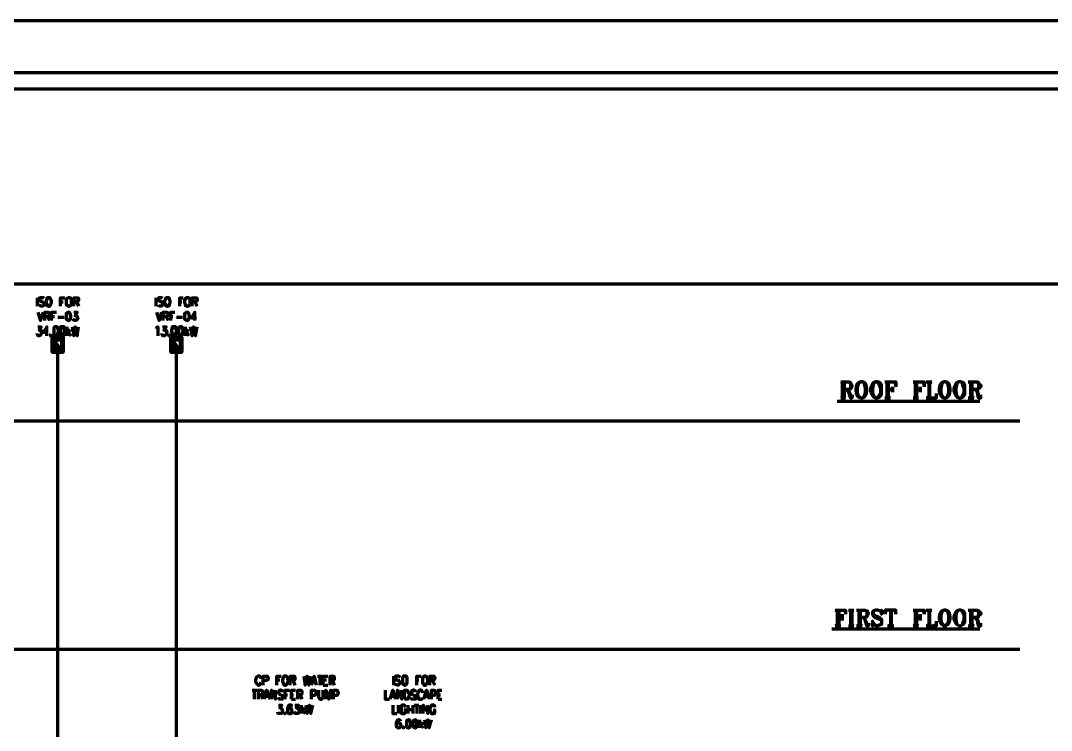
# Model space of a CAD drawing. Header units: inches. Extents: x 16 to 776, y 37 to 575.
# Drawn here: x 236.5 to 485.8, y 403.2 to 574.8 of the extents above; entities that cross this region are included whole.
import ezdxf

# ---------------------------------------------------------------- set-up
doc = ezdxf.new("R2010")
doc.units = ezdxf.units.IN
doc.header["$MEASUREMENT"] = 0
doc.layers.add('H', color=7, linetype='CONTINUOUS', lineweight=100)
doc.layers.add('P', color=250, linetype='CONTINUOUS', lineweight=100)

msp = doc.modelspace()

# ---------------------------------------------------------------- hatches: boundary and pattern name
at = {"layer": 'H', "linetype": 'Continuous'}
for points in [[(244.17, 498.33), (244.17, 494.67), (244.5, 498.33)], [(244.17, 494.67), (244.5, 498.33), (244.5, 494.67)], [(244.5, 498.33), (244.5, 497.83), (245.33, 498.33)], [(244.5, 497.83), (245.33, 498.33), (245.33, 497.83)], [(244.5, 495), (244.5, 497.67), (246.5, 495)], [(245.33, 498.33), (245.33, 498.17), (246.17, 498.33)], [(245.33, 498.17), (246.17, 498.33), (246.17, 498.17)], [(245.5, 498.17), (245.5, 497.83), (246.17, 498.17)], [(245.5, 497.83), (246.17, 498.17), (246.17, 497.83)], [(246.17, 498.33), (246.17, 497.83), (246.67, 498.33)], [(246.17, 497.83), (246.67, 498.33), (246.67, 497.83)], [(246.67, 498.33), (246.67, 494.67), (246.83, 498.33)], [(246.67, 494.67), (246.83, 498.33), (246.83, 494.67)], [(272.83, 498.33), (272.83, 494.67), (273.17, 498.33)], [(272.83, 494.67), (273.17, 498.33), (273.17, 494.67)], [(273.17, 498.33), (273.17, 497.83), (274, 498.33)], [(273.17, 497.83), (274, 498.33), (274, 497.83)], [(273.17, 495), (273.17, 497.67), (275.17, 495)], [(274, 498.33), (274, 498.17), (274.83, 498.33)], [(274, 498.17), (274.83, 498.33), (274.83, 498.17)], [(274.33, 498.17), (274.33, 497.83), (274.83, 498.17)], [(274.33, 497.83), (274.83, 498.17), (274.83, 497.83)], [(274.83, 498.33), (274.83, 497.83), (275.33, 498.33)], [(274.83, 497.83), (275.33, 498.33), (275.33, 497.83)], [(275.33, 498.33), (275.33, 494.67), (275.5, 498.33)], [(275.33, 494.67), (275.5, 498.33), (275.5, 494.67)], [(244.5, 494.83), (244.5, 494.67), (246.67, 494.83)], [(244.5, 494.67), (246.67, 494.83), (246.67, 494.67)], [(273.17, 494.83), (273.17, 494.67), (275.33, 494.83)], [(273.17, 494.67), (275.33, 494.83), (275.33, 494.67)]]:
    msp.add_hatch(color=0, dxfattribs=at).paths.add_polyline_path(points)

# ---------------------------------------------------------------- linework, layer by layer
at = {"layer": 'P', "color": 0, "linetype": 'Continuous'}
for points in [[(15.83, 574.83), (776, 574.83), (776, 37.33), (15.83, 37.33), (15.83, 574.83)], [(28.5, 49.83), (28.5, 562.33), (763.33, 562.33), (763.33, 49.83), (28.5, 49.83)], [(36.5, 558.33), (755.5, 558.33)], [(700.5, 103.67), (37.67, 103.67), (37.67, 511.17), (700.5, 511.17)], [(240.5, 507.83), (240.5, 505.83)], [(242.17, 507.67), (242, 507.83), (241.83, 507.83), (241.5, 507.83), (241.17, 507.83), (241, 507.67), (241, 507.33), (241, 507.17), (241.17, 507.17), (241.33, 507), (241.83, 506.83), (242, 506.67), (242.17, 506.33), (242.17, 506), (242, 506), (241.83, 505.83), (241.5, 505.83), (241.17, 506), (241, 506)], [(243.17, 507.83), (243, 507.83), (242.83, 507.67), (242.83, 507.33), (242.67, 507.17), (242.67, 506.67), (242.83, 506.33), (242.83, 506), (243, 506), (243.17, 505.83), (243.5, 505.83), (243.67, 506), (243.67, 506), (243.83, 506.33), (244, 506.67), (244, 507.17), (243.83, 507.33), (243.67, 507.67), (243.67, 507.83), (243.5, 507.83), (243.17, 507.83)], [(246.17, 505.83), (246.17, 507.83), (247.17, 507.83)], [(246.17, 506.83), (246.83, 506.83)], [(248, 507.83), (248, 507.83), (247.67, 507.67), (247.5, 507.33), (247.5, 507.17), (247.5, 506.67), (247.5, 506.33), (247.67, 506), (248, 506), (248, 505.83), (248.33, 505.83), (248.5, 506), (248.67, 506), (248.83, 506.33), (248.83, 506.67), (248.83, 507.17), (248.83, 507.33), (248.67, 507.67), (248.5, 507.83), (248.33, 507.83), (248, 507.83)], [(249.33, 505.83), (249.33, 507.83), (250, 507.83), (250.33, 507.83), (250.5, 507.67), (250.5, 507.5), (250.5, 507.33), (250.5, 507.17), (250.33, 507), (250, 506.83), (249.33, 506.83)], [(250, 506.83), (250.5, 505.83)], [(269.17, 507.83), (269.17, 505.83)], [(270.83, 507.67), (270.67, 507.83), (270.5, 507.83), (270.17, 507.83), (269.83, 507.83), (269.83, 507.67), (269.83, 507.33), (269.83, 507.17), (269.83, 507.17), (270.17, 507), (270.67, 506.83), (270.67, 506.67), (270.83, 506.67), (270.83, 506.33), (270.83, 506), (270.67, 506), (270.5, 505.83), (270.17, 505.83), (269.83, 506), (269.83, 506)], [(271.83, 507.83), (271.67, 507.83), (271.5, 507.67), (271.5, 507.33), (271.33, 507.17), (271.33, 506.67), (271.5, 506.33), (271.5, 506), (271.67, 506), (271.83, 505.83), (272.17, 505.83), (272.33, 506), (272.5, 506), (272.5, 506.33), (272.67, 506.67), (272.67, 507.17), (272.5, 507.33), (272.5, 507.67), (272.33, 507.83), (272.17, 507.83), (271.83, 507.83)], [(275, 505.83), (275, 507.83), (275.83, 507.83)], [(275, 506.83), (275.5, 506.83)], [(276.67, 507.83), (276.67, 507.83), (276.33, 507.67), (276.33, 507.33), (276.17, 507.17), (276.17, 506.67), (276.33, 506.33), (276.33, 506), (276.67, 506), (276.67, 505.83), (277, 505.83), (277.17, 506), (277.33, 506), (277.5, 506.33), (277.5, 506.67), (277.5, 507.17), (277.5, 507.33), (277.33, 507.67), (277.17, 507.83), (277, 507.83), (276.67, 507.83)], [(278, 505.83), (278, 507.83), (278.83, 507.83), (279, 507.83), (279.17, 507.67), (279.17, 507.5), (279.17, 507.33), (279.17, 507.17), (279, 507), (278.83, 506.83), (278, 506.83)], [(278.67, 506.83), (279.17, 505.83)], [(240.67, 504.33), (241.33, 502.33), (242, 504.33)], [(242.33, 502.33), (242.33, 504.33), (243.17, 504.33), (243.33, 504.17), (243.5, 504.17), (243.5, 504), (243.5, 503.83), (243.5, 503.5), (243.33, 503.5), (243.17, 503.33), (242.33, 503.33)], [(244, 502.33), (244, 504.33), (245.17, 504.33)], [(248, 504.33), (247.83, 504.17), (247.5, 504), (247.5, 503.5), (247.5, 503.17), (247.5, 502.67), (247.83, 502.5), (248, 502.33), (248.17, 502.33), (248.33, 502.5), (248.5, 502.67), (248.67, 503.17), (248.67, 503.5), (248.5, 504), (248.33, 504.17), (248.17, 504.33), (248, 504.33)], [(249.33, 504.33), (250.17, 504.33), (249.67, 503.5), (250, 503.5), (250, 503.5), (250.17, 503.33), (250.33, 503), (250.33, 503), (250.17, 502.5), (250, 502.5), (249.83, 502.33), (249.5, 502.33), (249.33, 502.5), (249.17, 502.5), (249.17, 502.67)], [(269.33, 504.33), (270, 502.33), (270.67, 504.33)], [(271, 502.33), (271, 504.33), (271.83, 504.33), (272, 504.17), (272.17, 504.17), (272.17, 504), (272.17, 503.83), (272.17, 503.5), (272, 503.5), (271.83, 503.33), (271, 503.33)], [(272.83, 502.33), (272.83, 504.33), (273.83, 504.33)], [(276.67, 504.33), (276.5, 504.17), (276.17, 504), (276.17, 503.5), (276.17, 503.17), (276.17, 502.67), (276.5, 502.5), (276.67, 502.33), (276.83, 502.33), (277, 502.5), (277.17, 502.67), (277.33, 503.17), (277.33, 503.5), (277.17, 504), (277, 504.17), (276.83, 504.33), (276.67, 504.33)], [(278.67, 502.33), (278.67, 504.33), (277.83, 503), (279, 503)], [(243, 503.33), (243.5, 502.33)], [(244, 503.33), (244.67, 503.33)], [(245.5, 503.17), (247, 503.17)], [(271.67, 503.33), (272.17, 502.33)], [(272.83, 503.33), (273.33, 503.33)], [(274.17, 503.17), (275.67, 503.17)], [(240.67, 500.83), (241.5, 500.83), (241, 500), (241.17, 500), (241.5, 500), (241.5, 500), (241.5, 499.5), (241.5, 499.33), (241.5, 499), (241.33, 498.83), (241, 498.67), (240.83, 498.67), (240.67, 498.83), (240.5, 499), (240.5, 499.17)], [(242.83, 498.67), (242.83, 500.83), (242, 499.5), (243.17, 499.5)], [(243.83, 499), (243.67, 498.83), (243.83, 498.67), (243.83, 498.83), (243.83, 499)], [(245, 500.83), (244.67, 500.83), (244.5, 500.5), (244.5, 500), (244.5, 499.67), (244.5, 499.17), (244.67, 498.83), (245, 498.67), (245.17, 498.67), (245.33, 498.83), (245.5, 499.17), (245.67, 499.67), (245.67, 500), (245.5, 500.5), (245.33, 500.83), (245.17, 500.83), (245, 500.83)], [(246.67, 500.83), (246.17, 500.83), (246.17, 500.5), (246.17, 500), (246.17, 499.67), (246.17, 499.17), (246.17, 498.83), (246.67, 498.67), (246.67, 498.67), (247, 498.83), (247, 499.17), (247.17, 499.67), (247.17, 500), (247, 500.5), (247, 500.83), (246.67, 500.83), (246.67, 500.83)], [(247.67, 500.83), (247.67, 498.67)], [(248.5, 500.17), (247.67, 499.17)], [(248, 499.5), (248.67, 498.67)], [(249, 500.83), (249.33, 498.67), (249.67, 500.83), (250.17, 498.67), (250.5, 500.83)], [(269.33, 500.5), (269.33, 500.5), (269.67, 500.83), (269.67, 498.67)], [(270.83, 500.83), (271.67, 500.83), (271.17, 500), (271.5, 500), (271.5, 500), (271.67, 500), (271.83, 499.5), (271.83, 499.33), (271.67, 499), (271.5, 498.83), (271.33, 498.67), (271, 498.67), (270.83, 498.83), (270.67, 499), (270.67, 499.17)], [(272.33, 499), (272.33, 498.83), (272.33, 498.67), (272.5, 498.83), (272.33, 499)], [(273.5, 500.83), (273.17, 500.83), (273.17, 500.5), (273, 500), (273, 499.67), (273.17, 499.17), (273.17, 498.83), (273.5, 498.67), (273.67, 498.67), (274, 498.83), (274, 499.17), (274.17, 499.67), (274.17, 500), (274, 500.5), (274, 500.83), (273.67, 500.83), (273.5, 500.83)], [(275.17, 500.83), (275, 500.83), (274.67, 500.5), (274.67, 500), (274.67, 499.67), (274.67, 499.17), (275, 498.83), (275.17, 498.67), (275.33, 498.67), (275.5, 498.83), (275.67, 499.17), (275.83, 499.67), (275.83, 500), (275.67, 500.5), (275.5, 500.83), (275.33, 500.83), (275.17, 500.83)], [(276.33, 500.83), (276.33, 498.67)], [(277, 500.17), (276.33, 499.17)], [(276.67, 499.5), (277.17, 498.67)], [(277.5, 500.83), (278, 498.67), (278.33, 500.83), (278.83, 498.67), (279.17, 500.83)], [(244.17, 498.33), (244.17, 494.67), (244.5, 494.67), (244.5, 498.33), (244.17, 498.33)], [(244.17, 498.33), (246.83, 498.33), (246.83, 494.67), (244.17, 494.67), (244.17, 498.33)], [(244.5, 498.33), (244.5, 497.83), (245.33, 497.83), (245.33, 498.33), (244.5, 498.33)], [(245.5, 497.83), (245.5, 498.17), (246.17, 498.17), (246.17, 498.17), (245.33, 498.17), (245.33, 497.83), (244.5, 497.83), (244.5, 494.83), (246.67, 494.83), (246.67, 497.83), (245.5, 497.83)], [(244.5, 495), (244.5, 497.67), (246.5, 495), (244.5, 495)], [(246.5, 495), (244.5, 495), (244.5, 497.67), (246.5, 495)], [(244.5, 495), (246.5, 495), (246.5, 497.67)], [(244.5, 497.67), (246.5, 497.67), (246.5, 495)], [(245.33, 498.33), (245.33, 498.17), (246.17, 498.17), (246.17, 498.33), (245.33, 498.33)], [(245.5, 498.17), (245.5, 497.83), (246.17, 497.83), (246.17, 498.17), (245.5, 498.17)], [(246.17, 498.33), (246.17, 497.83), (246.67, 497.83), (246.67, 498.33), (246.17, 498.33)], [(246.67, 498.33), (246.67, 494.67), (246.83, 494.67), (246.83, 498.33), (246.67, 498.33)], [(272.83, 498.33), (272.83, 494.67), (273.17, 494.67), (273.17, 498.33), (272.83, 498.33)], [(272.83, 498.33), (275.5, 498.33), (275.5, 494.67), (272.83, 494.67), (272.83, 498.33)], [(273.17, 498.33), (273.17, 497.83), (274, 497.83), (274, 498.33), (273.17, 498.33)], [(274.33, 497.83), (274.33, 498.17), (274.83, 498.17), (274.83, 498.17), (274, 498.17), (274, 497.83), (273.17, 497.83), (273.17, 494.83), (275.33, 494.83), (275.33, 497.83), (274.33, 497.83)], [(273.17, 495), (273.17, 497.67), (275.17, 495), (273.17, 495)], [(275.17, 495), (273.17, 495), (273.17, 497.67), (275.17, 495)], [(273.17, 495), (275.17, 495), (275.17, 497.67)], [(273.17, 497.67), (275.17, 497.67), (275.17, 495)], [(274, 498.33), (274, 498.17), (274.83, 498.17), (274.83, 498.33), (274, 498.33)], [(274.33, 498.17), (274.33, 497.83), (274.83, 497.83), (274.83, 498.17), (274.33, 498.17)], [(274.83, 498.33), (274.83, 497.83), (275.33, 497.83), (275.33, 498.33), (274.83, 498.33)], [(275.33, 498.33), (275.33, 494.67), (275.5, 494.67), (275.5, 498.33), (275.33, 498.33)], [(244.5, 494.83), (244.5, 494.67), (246.67, 494.67), (246.67, 494.83), (244.5, 494.83)], [(245.5, 327.17), (245.5, 494.67)], [(273.17, 494.83), (273.17, 494.67), (275.33, 494.67), (275.33, 494.83), (273.17, 494.83)], [(274.17, 327.17), (274.17, 494.67)], [(434.83, 487.5), (436.67, 487.5), (437.17, 487.33), (437.33, 487), (437.5, 486.67), (437.5, 486.33), (437.33, 486), (437.17, 485.83), (436.67, 485.67), (435.67, 485.67)], [(434.83, 487.5), (435.17, 487.33)], [(435.17, 487.5), (435.17, 483.67)], [(435.17, 487.5), (435.17, 487)], [(435.33, 487.33), (435.33, 483.83)], [(435.67, 487.5), (435.67, 483.67)], [(435.67, 487.5), (435.67, 487)], [(436, 487.5), (435.67, 487.33)], [(436.67, 487.5), (437, 487.33), (437.17, 487), (437.17, 486.17), (437, 485.83), (436.67, 485.67)], [(437.17, 487), (437.33, 486.67), (437.33, 486.33), (437.17, 486)], [(439.67, 487.5), (439.17, 487.33), (438.83, 487), (438.67, 486.67), (438.5, 485.83), (438.5, 485.33), (438.67, 484.5), (438.83, 484.17), (439.17, 483.83), (439.67, 483.67), (440, 483.67), (440.5, 483.83), (440.83, 484.17), (441, 484.5), (441.17, 485.33), (441.17, 485.83), (441, 486.67), (440.83, 487), (440.5, 487.33), (440, 487.5), (439.67, 487.5)], [(439, 487), (438.83, 486.67), (438.67, 486), (438.67, 485), (438.83, 484.5), (439, 484.17)], [(439.67, 487.5), (439.33, 487.33), (439, 486.67), (438.83, 486), (438.83, 485), (439, 484.33), (439.33, 483.83), (439.67, 483.67)], [(440, 483.67), (440.33, 483.83), (440.67, 484.33), (440.83, 485), (440.83, 486), (440.67, 486.67), (440.33, 487.33), (440, 487.5)], [(440.67, 484.17), (440.83, 484.5), (441, 485), (441, 486), (440.83, 486.67), (440.67, 487)], [(443.33, 487.5), (442.83, 487.33), (442.5, 487), (442.33, 486.67), (442, 485.83), (442, 485.33), (442.33, 484.5), (442.5, 484.17), (442.83, 483.83), (443.33, 483.67), (443.67, 483.67), (444.17, 483.83), (444.5, 484.17), (444.67, 484.5), (444.67, 485.33), (444.67, 485.83), (444.67, 486.67), (444.5, 487), (444.17, 487.33), (443.67, 487.5), (443.33, 487.5)], [(442.67, 487), (442.5, 486.67), (442.33, 486), (442.33, 485), (442.5, 484.5), (442.67, 484.17)], [(443.33, 487.5), (443, 487.33), (442.67, 486.67), (442.5, 486), (442.5, 485), (442.67, 484.33), (443, 483.83), (443.33, 483.67)], [(443.67, 483.67), (443.83, 483.83), (444.17, 484.33), (444.5, 485), (444.5, 486), (444.17, 486.67), (443.83, 487.33), (443.67, 487.5)], [(444.17, 484.17), (444.5, 484.5), (444.67, 485), (444.67, 486), (444.5, 486.67), (444.17, 487)], [(445.5, 487.5), (448.17, 487.5), (448.17, 486.33)], [(445.67, 487.5), (446, 487.33)], [(446, 487.5), (446, 483.67)], [(446, 487.5), (446, 487)], [(446.17, 487.33), (446.17, 483.83)], [(446.33, 487.5), (446.33, 483.67)], [(446.5, 487.5), (446.33, 487)], [(446.83, 487.5), (446.33, 487.33)], [(447.33, 486.33), (447.17, 485.67), (447.33, 485)], [(447.33, 487.5), (448.17, 487.33)], [(447.33, 486.33), (447.33, 485)], [(447.67, 487.5), (448.17, 487)], [(447.83, 487.5), (448.17, 487)], [(448, 487.5), (448.17, 486.33)], [(452.33, 487.5), (455, 487.5), (455, 486.33)], [(452.5, 487.5), (452.83, 487.33)], [(452.67, 487.5), (452.83, 487)], [(452.83, 487.5), (452.83, 483.67)], [(453, 487.33), (453, 483.83)], [(453.17, 487.5), (453.17, 483.67)], [(453.17, 487.5), (453.17, 487)], [(453.5, 487.5), (453.17, 487.33)], [(454, 487.5), (455, 487.33)], [(454, 486.33), (454, 485)], [(454, 486.33), (454, 485.67), (454, 485)], [(454.5, 487.5), (455, 487)], [(454.5, 487.5), (455, 487)], [(454.83, 487.5), (455, 486.33)], [(455.5, 487.5), (456.83, 487.5)], [(455.83, 487.5), (456.17, 487.33)], [(455.83, 487.5), (456.17, 487)], [(456.17, 487.5), (456.17, 483.67)], [(456.17, 487.33), (456.17, 483.83)], [(456.33, 487.5), (456.33, 483.67)], [(456.67, 487.5), (456.33, 487)], [(456.67, 487.5), (456.33, 487.33)], [(459.83, 487.5), (459.33, 487.33), (459, 487), (458.83, 486.67), (458.67, 485.83), (458.67, 485.33), (458.83, 484.5), (459, 484.17), (459.33, 483.83), (459.83, 483.67), (460.17, 483.67), (460.67, 483.83), (461, 484.17), (461.17, 484.5), (461.33, 485.33), (461.33, 485.83), (461.17, 486.67), (461, 487), (460.67, 487.33), (460.17, 487.5), (459.83, 487.5)], [(459.17, 487), (459, 486.67), (458.83, 486), (458.83, 485), (459, 484.5), (459.17, 484.17)], [(459.83, 487.5), (459.5, 487.33), (459.17, 486.67), (459, 486), (459, 485), (459.17, 484.33), (459.5, 483.83), (459.83, 483.67)], [(460.17, 483.67), (460.5, 483.83), (460.83, 484.33), (461, 485), (461, 486), (460.83, 486.67), (460.5, 487.33), (460.17, 487.5)], [(460.83, 484.17), (461, 484.5), (461.17, 485), (461.17, 486), (461, 486.67), (460.83, 487)], [(463.5, 487.5), (463, 487.33), (462.67, 487), (462.5, 486.67), (462.17, 485.83), (462.17, 485.33), (462.5, 484.5), (462.67, 484.17), (463, 483.83), (463.5, 483.67), (463.83, 483.67), (464.33, 483.83), (464.67, 484.17), (464.83, 484.5), (464.83, 485.33), (464.83, 485.83), (464.83, 486.67), (464.67, 487), (464.33, 487.33), (463.83, 487.5), (463.5, 487.5)], [(462.83, 487), (462.67, 486.67), (462.5, 486), (462.5, 485), (462.67, 484.5), (462.83, 484.17)], [(463.5, 487.5), (463, 487.33), (462.83, 486.67), (462.67, 486), (462.67, 485), (462.83, 484.33), (463, 483.83), (463.5, 483.67)], [(463.83, 483.67), (464.17, 483.83), (464.33, 484.33), (464.67, 485), (464.67, 486), (464.33, 486.67), (464.17, 487.33), (463.83, 487.5)], [(464.33, 484.17), (464.67, 484.5), (464.83, 485), (464.83, 486), (464.67, 486.67), (464.33, 487)], [(465.67, 487.5), (467.83, 487.5), (468.17, 487.33), (468.33, 487), (468.67, 486.67), (468.67, 486.33), (468.33, 486), (468.17, 485.83), (467.83, 485.67), (466.5, 485.67)], [(466, 487.5), (466.17, 487.33)], [(466, 487.5), (466.17, 487)], [(466.17, 487.5), (466.17, 483.67)], [(466.5, 487.5), (466.5, 483.67)], [(466.67, 487.5), (466.5, 487)], [(467, 487.5), (466.5, 487.33)], [(466.5, 487.33), (466.5, 483.83)], [(467.83, 487.5), (468, 487.33), (468.17, 487), (468.17, 486.17), (468, 485.83), (467.83, 485.67)], [(468.17, 487), (468.33, 486.67), (468.33, 486.33), (468.17, 486)], [(435.17, 483.83), (434.83, 483.67)], [(434.83, 483.67), (436, 483.67)], [(435.17, 484), (435.17, 483.67)], [(435.67, 484), (435.67, 483.67)], [(435.67, 483.83), (436, 483.67)], [(436.17, 485.67), (436.5, 485.5), (436.67, 485), (437, 484), (437.17, 483.67), (437.5, 483.67), (437.67, 484), (437.67, 484.33)], [(436.5, 485.5), (436.67, 485.33), (437.17, 484.17), (437.33, 484), (437.5, 484), (437.67, 484.17)], [(437, 484.33), (437.17, 484), (437.33, 483.83), (437.5, 483.83)], [(445.5, 483.67), (446.83, 483.67)], [(446, 483.83), (445.67, 483.67)], [(446, 484), (446, 483.67)], [(446.33, 485.67), (447.33, 485.67)], [(446.33, 484), (446.5, 483.67)], [(446.33, 483.83), (446.83, 483.67)], [(447.33, 485.83), (446.83, 485.67), (447.33, 485.5)], [(447.33, 486), (447, 485.67), (447.33, 485.33)], [(452.33, 483.67), (453.67, 483.67)], [(452.83, 483.83), (452.5, 483.67)], [(452.83, 484), (452.67, 483.67)], [(453.17, 485.67), (454, 485.67)], [(453.17, 484), (453.17, 483.67)], [(453.17, 483.83), (453.5, 483.67)], [(454, 485.83), (453.5, 485.67), (454, 485.5)], [(454, 486), (453.67, 485.67), (454, 485.33)], [(455.5, 483.67), (458, 483.67), (458, 484.67)], [(456.17, 484), (455.83, 483.67)], [(456.17, 483.83), (455.83, 483.67)], [(456.33, 484), (456.67, 483.67)], [(456.33, 483.83), (456.67, 483.67)], [(457.17, 483.67), (458, 483.83)], [(457.5, 483.67), (458, 484)], [(457.67, 483.67), (458, 484.17)], [(458, 483.67), (458, 484.67)], [(465.67, 483.67), (467, 483.67)], [(466.17, 484), (466, 483.67)], [(466.17, 483.83), (466, 483.67)], [(466.5, 484), (466.67, 483.67)], [(466.5, 483.83), (467, 483.67)], [(467.17, 485.67), (467.5, 485.5), (467.83, 485), (468, 484), (468.17, 483.67), (468.67, 483.67), (468.67, 484), (468.67, 484.33)], [(467.5, 485.5), (467.83, 485.33), (468.17, 484.17), (468.33, 484), (468.67, 484), (468.67, 484.17)], [(468, 484.33), (468.17, 484), (468.33, 483.83), (468.67, 483.83)], [(434, 482.83), (468.5, 482.83)], [(478.17, 478), (47.17, 478)], [(433.5, 432.33), (436, 432.33), (436, 431.33)], [(433.5, 432.33), (434, 432.17)], [(433.83, 432.33), (434, 432)], [(434, 432.33), (434, 428.5)], [(434, 432.17), (434, 428.83)], [(434.33, 432.33), (434.33, 428.5)], [(434.33, 432.33), (434.33, 432)], [(434.5, 432.33), (434.33, 432.17)], [(435.17, 432.33), (436, 432.17)], [(435.17, 431.33), (435.17, 429.83)], [(435.17, 431.33), (435.17, 430.5), (435.17, 429.83)], [(435.67, 432.33), (436, 432)], [(435.67, 432.33), (436, 431.83)], [(436, 432.33), (436, 431.33)], [(436.67, 432.33), (438, 432.33)], [(437, 432.33), (437.17, 432.17)], [(437, 432.33), (437.17, 432)], [(437.17, 432.33), (437.17, 428.5)], [(437.33, 432.17), (437.33, 428.83)], [(437.5, 432.33), (437.5, 428.5)], [(437.67, 432.33), (437.5, 432)], [(437.83, 432.33), (437.5, 432.17)], [(438.67, 432.33), (440.67, 432.33), (441.17, 432.17), (441.33, 432), (441.5, 431.67), (441.5, 431.33), (441.33, 431), (441.17, 430.67), (440.67, 430.5), (439.5, 430.5)], [(438.83, 432.33), (439.17, 432.17)], [(439, 432.33), (439.17, 432)], [(439.17, 432.33), (439.17, 428.5)], [(439.33, 432.17), (439.33, 428.83)], [(439.5, 432.33), (439.5, 428.5)], [(439.67, 432.33), (439.5, 432)], [(439.83, 432.33), (439.5, 432.17)], [(440.67, 432.33), (441, 432.17), (441.17, 431.83), (441.17, 431.17), (441, 430.67), (440.67, 430.5)], [(441.17, 432), (441.33, 431.67), (441.33, 431.33), (441.17, 431)], [(444.67, 431.83), (444.67, 432.33), (444.67, 431.33), (444.67, 431.83), (444.17, 432.17), (443.83, 432.33), (443.33, 432.33), (442.83, 432.17), (442.5, 431.83), (442.5, 431.33), (442.67, 431), (443.17, 430.5), (444.17, 430.17), (444.5, 430), (444.67, 429.67), (444.67, 429.17), (444.5, 428.83)], [(442.83, 432.17), (442.67, 431.83), (442.67, 431.5), (442.83, 431.17), (443.17, 431), (444.17, 430.5), (444.67, 430.17), (444.67, 429.83), (444.67, 429.17), (444.67, 428.83), (444.5, 428.83), (443.83, 428.5), (443.33, 428.5), (443, 428.83), (442.67, 429.17), (442.5, 429.67), (442.5, 428.5), (442.67, 429.17)], [(442.67, 431.33), (442.83, 431), (443.17, 430.67), (444.17, 430.33), (444.5, 430.17), (444.67, 429.83)], [(445.5, 432.33), (445.5, 431.33)], [(448.17, 431.33), (448.17, 432.33), (445.5, 432.33)], [(445.67, 432.33), (445.5, 431.33)], [(446, 432.33), (445.5, 431.83)], [(446, 432.33), (445.5, 432)], [(446.33, 432.33), (445.5, 432.17)], [(446.83, 432.33), (446.83, 428.5)], [(446.83, 432.17), (446.83, 428.83)], [(447, 432.33), (447, 428.5)], [(447.33, 432.33), (448.17, 432.17)], [(447.67, 432.33), (448.17, 432)], [(447.83, 432.33), (448.17, 431.83)], [(448, 432.33), (448.17, 431.33)], [(452.33, 432.33), (455, 432.33), (455, 431.33)], [(452.5, 432.33), (452.83, 432.17)], [(452.67, 432.33), (452.83, 432)], [(452.83, 432.33), (452.83, 428.5)], [(453, 432.17), (453, 428.83)], [(453.17, 432.33), (453.17, 428.5)], [(453.17, 432.33), (453.17, 432)], [(453.5, 432.33), (453.17, 432.17)], [(454, 432.33), (455, 432.17)], [(454, 431.33), (454, 429.83)], [(454, 431.33), (454, 430.5), (454, 429.83)], [(454.5, 432.33), (455, 432)], [(454.5, 432.33), (455, 431.83)], [(454.83, 432.33), (455, 431.33)], [(455.5, 432.33), (456.83, 432.33)], [(455.83, 432.33), (456.17, 432.17)], [(455.83, 432.33), (456.17, 432)], [(456.17, 432.33), (456.17, 428.5)], [(456.17, 432.17), (456.17, 428.83)], [(456.33, 432.33), (456.33, 428.5)], [(456.67, 432.33), (456.33, 432)], [(456.67, 432.33), (456.33, 432.17)], [(459.83, 432.33), (459.33, 432.17), (459, 431.83), (458.83, 431.5), (458.67, 430.67), (458.67, 430.17), (458.83, 429.5), (459, 429.17), (459.33, 428.83), (459.83, 428.5), (460.17, 428.5), (460.67, 428.83), (461, 429.17), (461.17, 429.5), (461.33, 430.17), (461.33, 430.67), (461.17, 431.5), (461, 431.83), (460.67, 432.17), (460.17, 432.33), (459.83, 432.33)], [(459.17, 431.83), (459, 431.5), (458.83, 431), (458.83, 430), (459, 429.5), (459.17, 429.17)], [(459.83, 432.33), (459.5, 432.17), (459.17, 431.67), (459, 431), (459, 430), (459.17, 429.17), (459.5, 428.83), (459.83, 428.5)], [(460.17, 428.5), (460.5, 428.83), (460.83, 429.17), (461, 430), (461, 431), (460.83, 431.67), (460.5, 432.17), (460.17, 432.33)], [(460.83, 429.17), (461, 429.5), (461.17, 430), (461.17, 431), (461, 431.5), (460.83, 431.83)], [(463.5, 432.33), (463, 432.17), (462.67, 431.83), (462.5, 431.5), (462.17, 430.67), (462.17, 430.17), (462.5, 429.5), (462.67, 429.17), (463, 428.83), (463.5, 428.5), (463.83, 428.5), (464.33, 428.83), (464.67, 429.17), (464.83, 429.5), (464.83, 430.17), (464.83, 430.67), (464.83, 431.5), (464.67, 431.83), (464.33, 432.17), (463.83, 432.33), (463.5, 432.33)], [(462.83, 431.83), (462.67, 431.5), (462.5, 431), (462.5, 430), (462.67, 429.5), (462.83, 429.17)], [(463.5, 432.33), (463, 432.17), (462.83, 431.67), (462.67, 431), (462.67, 430), (462.83, 429.17), (463, 428.83), (463.5, 428.5)], [(463.83, 428.5), (464.17, 428.83), (464.33, 429.17), (464.67, 430), (464.67, 431), (464.33, 431.67), (464.17, 432.17), (463.83, 432.33)], [(464.33, 429.17), (464.67, 429.5), (464.83, 430), (464.83, 431), (464.67, 431.5), (464.33, 431.83)], [(465.67, 432.33), (467.83, 432.33), (468.17, 432.17), (468.33, 432), (468.67, 431.67), (468.67, 431.33), (468.33, 431), (468.17, 430.67), (467.83, 430.5), (466.5, 430.5)], [(466, 432.33), (466.17, 432.17)], [(466, 432.33), (466.17, 432)], [(466.17, 432.33), (466.17, 428.5)], [(466.5, 432.33), (466.5, 428.5)], [(466.67, 432.33), (466.5, 432)], [(467, 432.33), (466.5, 432.17)], [(466.5, 432.17), (466.5, 428.83)], [(467.83, 432.33), (468, 432.17), (468.17, 431.83), (468.17, 431.17), (468, 430.67), (467.83, 430.5)], [(468.17, 432), (468.33, 431.67), (468.33, 431.33), (468.17, 431)], [(434, 428.83), (433.5, 428.5)], [(434, 428.83), (433.83, 428.5)], [(434.33, 430.5), (435.17, 430.5)], [(434.33, 428.83), (434.33, 428.5)], [(434.33, 428.83), (434.5, 428.5)], [(435.17, 430.67), (434.5, 430.5), (435.17, 430.33)], [(435.17, 431), (434.83, 430.5), (435.17, 430.17)], [(437.17, 428.83), (437, 428.5)], [(437.17, 428.83), (437, 428.5)], [(437.5, 428.83), (437.67, 428.5)], [(437.5, 428.83), (437.83, 428.5)], [(439.17, 428.83), (438.83, 428.5)], [(439.17, 428.83), (439, 428.5)], [(439.5, 428.83), (439.67, 428.5)], [(439.5, 428.83), (439.83, 428.5)], [(440.17, 430.5), (440.5, 430.33), (440.67, 430), (441, 428.83), (441.17, 428.5), (441.5, 428.5), (441.67, 428.83), (441.67, 429.17)], [(440.5, 430.33), (440.67, 430.17), (441.17, 429.17), (441.33, 428.83), (441.5, 428.83), (441.67, 429.17)], [(441, 429.17), (441.17, 428.83), (441.33, 428.83), (441.5, 428.83)], [(446.83, 428.83), (446.33, 428.5)], [(446.83, 428.83), (446.5, 428.5)], [(447, 428.83), (447.17, 428.5)], [(447, 428.83), (447.33, 428.5)], [(452.83, 428.83), (452.5, 428.5)], [(452.83, 428.83), (452.67, 428.5)], [(453.17, 430.5), (454, 430.5)], [(453.17, 428.83), (453.17, 428.5)], [(453.17, 428.83), (453.5, 428.5)], [(454, 430.67), (453.5, 430.5), (454, 430.33)], [(454, 431), (453.67, 430.5), (454, 430.17)], [(455.5, 428.5), (458, 428.5), (458, 429.67)], [(456.17, 428.83), (455.83, 428.5)], [(456.17, 428.83), (455.83, 428.5)], [(456.33, 428.83), (456.67, 428.5)], [(456.33, 428.83), (456.67, 428.5)], [(457.17, 428.5), (458, 428.83)], [(457.5, 428.5), (458, 428.83)], [(457.67, 428.5), (458, 429.17)], [(458, 428.5), (458, 429.67)], [(466.17, 428.83), (466, 428.5)], [(466.17, 428.83), (466, 428.5)], [(466.5, 428.83), (466.67, 428.5)], [(466.5, 428.83), (467, 428.5)], [(467.17, 430.5), (467.5, 430.33), (467.83, 430), (468, 428.83), (468.17, 428.5), (468.67, 428.5), (468.67, 428.83), (468.67, 429.17)], [(467.5, 430.33), (467.83, 430.17), (468.17, 429.17), (468.33, 428.83), (468.67, 428.83), (468.67, 429.17)], [(468, 429.17), (468.17, 428.83), (468.33, 428.83), (468.67, 428.83)], [(432.67, 427.83), (468.5, 427.83)], [(433.5, 428.5), (434.83, 428.5)], [(436.67, 428.5), (438, 428.5)], [(438.67, 428.5), (440, 428.5)], [(446.17, 428.5), (447.67, 428.5)], [(452.33, 428.5), (453.67, 428.5)], [(465.67, 428.5), (467, 428.5)], [(478.17, 422.83), (47.17, 422.83)], [(294.67, 416), (294.5, 416), (294.33, 416.33), (294.17, 416.33), (293.83, 416.33), (293.83, 416.33), (293.5, 416), (293.5, 416), (293.33, 415.5), (293.33, 415), (293.5, 414.83), (293.5, 414.67), (293.83, 414.33), (293.83, 414.17), (294.17, 414.17), (294.33, 414.33), (294.5, 414.67), (294.67, 414.83)], [(295.17, 414.17), (295.17, 416.33), (296, 416.33), (296.17, 416.33), (296.17, 416.17), (296.33, 416), (296.33, 415.67), (296.17, 415.5), (296, 415.33), (295.17, 415.33)], [(298.5, 414.17), (298.5, 416.33), (299.5, 416.33)], [(300.33, 416.33), (300.17, 416.33), (300, 416), (300, 416), (299.83, 415.5), (299.83, 415), (300, 414.83), (300, 414.67), (300.17, 414.33), (300.33, 414.17), (300.67, 414.17), (300.83, 414.33), (301, 414.67), (301, 414.83), (301.17, 415), (301.17, 415.5), (301, 416), (301, 416), (300.83, 416.33), (300.67, 416.33), (300.33, 416.33)], [(301.67, 414.17), (301.67, 416.33), (302.5, 416.33), (302.67, 416.33), (302.83, 416.17), (302.83, 416), (302.83, 415.83), (302.83, 415.5), (302.67, 415.5), (302.5, 415.5), (301.67, 415.5)], [(305, 416.33), (305.33, 414.17), (305.83, 416.33), (306.17, 414.17), (306.67, 416.33)], [(306.83, 414.17), (307.5, 416.33), (308, 414.17)], [(308.33, 416.33), (309.33, 416.33)], [(308.83, 416.33), (308.83, 414.17)], [(309.67, 414.17), (309.67, 416.33), (310.83, 416.33)], [(311.33, 414.17), (311.33, 416.33), (312, 416.33), (312.17, 416.33), (312.33, 416.17), (312.33, 416), (312.33, 415.83), (312.33, 415.5), (312.17, 415.5), (312, 415.5), (311.33, 415.5)], [(326.67, 416.33), (326.67, 414.17)], [(328.33, 416), (328, 416.33), (327.83, 416.33), (327.67, 416.33), (327.17, 416.33), (327.17, 416), (327.17, 416), (327.17, 415.67), (327.17, 415.5), (327.5, 415.5), (328, 415.33), (328, 415.17), (328.17, 415), (328.33, 414.83), (328.33, 414.67), (328, 414.33), (327.83, 414.17), (327.67, 414.17), (327.17, 414.33), (327.17, 414.67)], [(329.33, 416.33), (329, 416.33), (329, 416), (328.83, 416), (328.83, 415.5), (328.83, 415), (328.83, 414.67), (329, 414.67), (329, 414.33), (329.33, 414.17), (329.5, 414.17), (329.83, 414.33), (329.83, 414.67), (330, 414.67), (330, 415), (330, 415.5), (330, 416), (329.83, 416), (329.83, 416.33), (329.5, 416.33), (329.33, 416.33)], [(332.33, 414.17), (332.33, 416.33), (333.33, 416.33)], [(334, 416.33), (334, 416.33), (333.83, 416), (333.67, 416), (333.67, 415.5), (333.67, 415), (333.67, 414.67), (333.83, 414.67), (334, 414.33), (334, 414.17), (334.5, 414.17), (334.5, 414.33), (334.83, 414.67), (334.83, 414.67), (335, 415), (335, 415.5), (334.83, 416), (334.83, 416), (334.5, 416.33), (334.5, 416.33), (334, 416.33)], [(335.5, 414.17), (335.5, 416.33), (336.17, 416.33), (336.5, 416.33), (336.5, 416.17), (336.67, 416), (336.67, 415.83), (336.5, 415.5), (336.5, 415.5), (336.17, 415.5), (335.5, 415.5)], [(298.5, 415.5), (299.17, 415.5)], [(302.33, 415.5), (302.83, 414.17)], [(307, 415), (307.83, 415)], [(309.67, 415.5), (310.5, 415.5)], [(309.67, 414.17), (310.83, 414.17)], [(311.83, 415.5), (312.33, 414.17)], [(332.33, 415.5), (332.83, 415.5)], [(336, 415.5), (336.67, 414.17)], [(292.5, 413), (293.67, 413)], [(293, 413), (293, 410.83)], [(294, 410.83), (294, 413), (294.67, 413), (295, 412.83), (295, 412.67), (295, 412.5), (295, 412.33), (295, 412), (295, 412), (294.67, 411.83), (294, 411.83)], [(294.67, 411.83), (295, 410.83)], [(295.5, 410.83), (296, 413), (296.83, 410.83)], [(295.67, 411.5), (296.5, 411.5)], [(297.17, 410.83), (297.17, 413), (298.17, 410.83), (298.17, 413)], [(299.83, 412.5), (299.83, 412.83), (299.5, 413), (299.17, 413), (299, 412.83), (298.83, 412.5), (298.83, 412.33), (299, 412.17), (299, 412), (299.17, 412), (299.67, 411.67), (299.83, 411.67), (299.83, 411.67), (299.83, 411.33), (299.83, 411.17), (299.83, 410.83), (299.5, 410.83), (299.17, 410.83), (299, 410.83), (298.83, 411.17)], [(300.5, 410.83), (300.5, 413), (301.5, 413)], [(300.5, 411.83), (301, 411.83)], [(302, 410.83), (302, 413), (303, 413)], [(302, 411.83), (302.5, 411.83)], [(303.5, 410.83), (303.5, 413), (304.17, 413), (304.5, 412.83), (304.5, 412.67), (304.5, 412.5), (304.5, 412.33), (304.5, 412), (304.5, 412), (304.17, 411.83), (303.5, 411.83)], [(304, 411.83), (304.5, 410.83)], [(306.83, 410.83), (306.83, 413), (307.5, 413), (307.83, 412.83), (307.83, 412.67), (308, 412.5), (308, 412.17), (307.83, 412), (307.83, 411.83), (307.5, 411.67), (306.83, 411.67)], [(308.5, 413), (308.5, 411.33), (308.67, 411.17), (308.83, 410.83), (309, 410.83), (309.17, 410.83), (309.33, 410.83), (309.67, 411.17), (309.67, 411.33), (309.67, 413)], [(310.33, 410.83), (310.33, 413), (311, 410.83), (311.5, 413), (311.5, 410.83)], [(312.17, 410.83), (312.17, 413), (313, 413), (313.17, 412.83), (313.17, 412.67), (313.33, 412.5), (313.33, 412.17), (313.17, 412), (313.17, 411.83), (313, 411.67), (312.17, 411.67)], [(324.67, 413), (324.67, 410.83), (325.67, 410.83)], [(325.83, 410.83), (326.5, 413), (327.17, 410.83)], [(326.17, 411.5), (326.83, 411.5)], [(327.67, 410.83), (327.67, 413), (328.67, 410.83), (328.67, 413)], [(329.33, 410.83), (329.33, 413), (329.83, 413), (330.17, 412.83), (330.17, 412.5), (330.33, 412.33), (330.5, 412), (330.5, 411.67), (330.33, 411.17), (330.17, 411.17), (330.17, 410.83), (329.83, 410.83), (329.33, 410.83)], [(332, 412.5), (332, 412.83), (331.67, 413), (331.33, 413), (331, 412.83), (331, 412.5), (331, 412.33), (331, 412.17), (331, 412), (331.17, 412), (331.67, 411.67), (332, 411.67), (332, 411.67), (332, 411.33), (332, 411.17), (332, 410.83), (331.67, 410.83), (331.33, 410.83), (331, 410.83), (331, 411.17)], [(333.67, 412.33), (333.67, 412.5), (333.5, 412.83), (333.33, 413), (333, 413), (332.83, 412.83), (332.67, 412.5), (332.67, 412.33), (332.5, 412), (332.5, 411.67), (332.67, 411.17), (332.67, 411.17), (332.83, 410.83), (333, 410.83), (333.33, 410.83), (333.5, 410.83), (333.67, 411.17), (333.67, 411.17)], [(334, 410.83), (334.67, 413), (335.33, 410.83)], [(334.33, 411.5), (335, 411.5)], [(335.83, 410.83), (335.83, 413), (336.5, 413), (336.67, 412.83), (336.67, 412.67), (336.83, 412.5), (336.83, 412.17), (336.67, 412), (336.67, 411.83), (336.5, 411.67), (335.83, 411.67)], [(337.5, 410.83), (337.5, 413), (338.33, 413)], [(337.5, 411.83), (338, 411.83)], [(298.83, 409.33), (299.67, 409.33), (299.17, 408.67), (299.33, 408.67), (299.67, 408.5), (299.67, 408.33), (299.83, 408.17), (299.83, 407.83), (299.67, 407.5), (299.5, 407.33), (299.33, 407.33), (299, 407.33), (298.83, 407.33), (298.67, 407.5), (298.67, 407.67)], [(302, 409), (302, 409.33), (301.83, 409.33), (301.5, 409.33), (301.33, 409.33), (301.17, 409), (301, 408.5), (301, 408), (301.17, 407.5), (301.33, 407.33), (301.5, 407.33), (301.67, 407.33), (302, 407.33), (302, 407.5), (302.17, 407.83), (302.17, 408), (302, 408.17), (302, 408.5), (301.67, 408.67), (301.5, 408.67), (301.33, 408.5), (301.17, 408.17), (301, 408)], [(302, 410.83), (303, 410.83)], [(302.83, 409.33), (303.67, 409.33), (303.17, 408.67), (303.5, 408.67), (303.67, 408.5), (303.67, 408.33), (303.83, 408.17), (303.83, 407.83), (303.67, 407.5), (303.5, 407.33), (303.33, 407.33), (303, 407.33), (302.83, 407.33), (302.83, 407.5), (302.67, 407.67)], [(304.33, 409.33), (304.33, 407.33)], [(305.5, 409.33), (305.83, 407.33), (306.33, 409.33), (306.67, 407.33), (307.17, 409.33)], [(326.5, 409.33), (326.5, 407.33), (327.5, 407.33)], [(327.83, 409.33), (327.83, 407.33)], [(329.67, 408.83), (329.5, 409), (329.33, 409.33), (329.17, 409.33), (329, 409.33), (328.67, 409.33), (328.5, 409), (328.5, 408.83), (328.5, 408.67), (328.5, 408.17), (328.5, 407.83), (328.5, 407.5), (328.67, 407.33), (329, 407.33), (329.17, 407.33), (329.33, 407.33), (329.5, 407.5), (329.67, 407.83), (329.67, 408.17), (329.17, 408.17)], [(330.17, 409.33), (330.17, 407.33)], [(331.33, 409.33), (331.33, 407.33)], [(331.67, 409.33), (332.83, 409.33)], [(332.33, 409.33), (332.33, 407.33)], [(333.17, 409.33), (333.17, 407.33)], [(333.83, 407.33), (333.83, 409.33), (335, 407.33), (335, 409.33)], [(336.67, 408.83), (336.67, 409), (336.5, 409.33), (336.33, 409.33), (336, 409.33), (335.83, 409.33), (335.67, 409), (335.67, 408.83), (335.5, 408.67), (335.5, 408.17), (335.67, 407.83), (335.67, 407.5), (335.83, 407.33), (336, 407.33), (336.33, 407.33), (336.5, 407.33), (336.67, 407.5), (336.67, 407.83), (336.67, 408.17), (336.33, 408.17)], [(337.5, 410.83), (338.33, 410.83)], [(300.33, 407.5), (300.33, 407.33), (300.33, 407.33), (300.5, 407.33), (300.33, 407.5)], [(305.17, 408.67), (304.33, 407.67)], [(304.67, 408.17), (305.33, 407.33)], [(330.17, 408.33), (331.33, 408.33)], [(328.33, 405.67), (328.33, 405.67), (328, 405.83), (327.83, 405.83), (327.67, 405.67), (327.5, 405.5), (327.33, 405), (327.33, 404.33), (327.5, 404), (327.67, 404), (327.83, 403.83), (328, 403.83), (328.17, 404), (328.33, 404), (328.5, 404.33), (328.33, 404.83), (328.17, 405), (328, 405), (327.83, 405), (327.67, 405), (327.5, 404.83), (327.33, 404.33)], [(329, 404), (329, 403.83), (329.17, 404), (329, 404)], [(330.17, 405.83), (330, 405.67), (329.83, 405.5), (329.83, 405), (329.83, 404.67), (329.83, 404.17), (330, 404), (330.17, 403.83), (330.33, 403.83), (330.67, 404), (330.67, 404.17), (330.83, 404.67), (330.83, 405), (330.67, 405.5), (330.67, 405.67), (330.33, 405.83), (330.17, 405.83)], [(331.83, 405.83), (331.5, 405.67), (331.5, 405.5), (331.33, 405), (331.33, 404.67), (331.5, 404.17), (331.5, 404), (331.83, 403.83), (332, 403.83), (332.17, 404), (332.33, 404.17), (332.33, 404.67), (332.33, 405), (332.33, 405.5), (332.17, 405.67), (332, 405.83), (331.83, 405.83)], [(333, 405.83), (333, 403.83)], [(333.83, 405.17), (333, 404.17)], [(333.33, 404.5), (333.83, 403.83)], [(334.17, 405.83), (334.5, 403.83), (335, 405.83), (335.33, 403.83), (335.83, 405.83)]]:
    msp.add_lwpolyline(points, dxfattribs=at)

doc.saveas('drawing.dxf')
